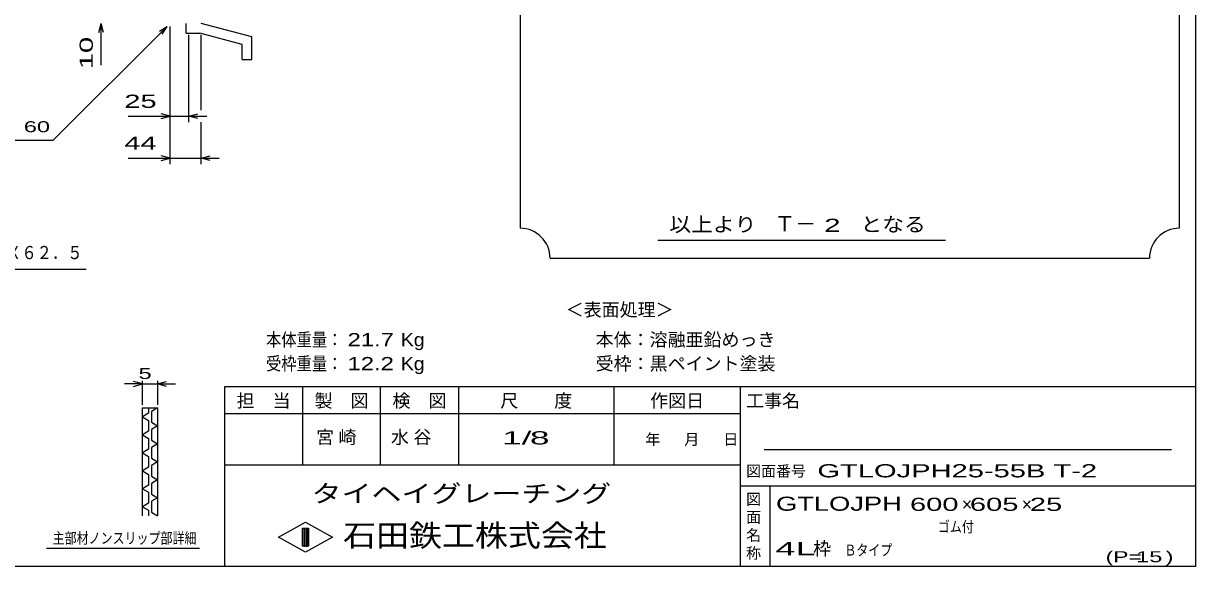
# Model space of a CAD drawing. Units: millimetres, scale not verified. Extents: x -1456 to 1385, y -1026 to 843.
# Drawn here: x -180 to 1385, y -917 to -192 of the extents above; entities that cross this region are included whole.
import ezdxf
from ezdxf.enums import TextEntityAlignment as Align

# ---------------------------------------------------------------- set-up
doc = ezdxf.new("R2010")
doc.units = ezdxf.units.MM
doc.header["$LTSCALE"] = 8
for name, color, linetype, lineweight in [('0_2', 150, 'Continuous', 25), ('19', 6, 'Continuous', 25), ('22', 4, 'Continuous', 25), ('24', 2, 'Continuous', 25), ('32', 4, 'Continuous', 25)]:
    doc.layers.add(name, color=color, linetype=linetype, lineweight=lineweight)
doc.styles.add('ベクトル', font='')
doc.styles.add('ＭＳ ゴシック', font='')
doc.styles.get('ベクトル').set_extended_font_data('ベクトル')
doc.styles.get('ＭＳ ゴシック').set_extended_font_data('MS Gothic')

msp = doc.modelspace()

# ---------------------------------------------------------------- linework, layer by layer
at = {"layer": '0_2'}
for p, q in [((1384.8, 842.8), (1384.8, -917.2)), ((1384.8, -677.2), (88.8, -677.2)), ((88.8, -677.2), (88.8, -917.2)), ((192.8, -677.2), (192.8, -781.2)), ((296.8, -781.2), (296.8, -677.2)), ((400.8, -677.2), (400.8, -781.2)), ((608.8, -781.2), (608.8, -677.2)), ((776.8, -677.2), (776.8, -917.2)), ((776.8, -713.2), (88.8, -713.2)), ((1352.8, -761.2), (808.8, -761.2)), ((88.8, -781.2), (776.8, -781.2)), ((776.8, -809.2), (1384.8, -809.2)), ((816.8, -917.2), (816.8, -809.2)), ((160.8, -878), (196.8, -858)), ((196.8, -858), (232.8, -878)), ((192.8, -866), (200.8, -866)), ((192.8, -890), (192.8, -866)), ((192.8, -866), (194.4, -866)), ((194.4, -866), (194.4, -890)), ((196, -890), (196, -866)), ((196, -866), (197.6, -866)), ((197.6, -866), (197.6, -890)), ((199.2, -890), (199.2, -866)), ((199.2, -866), (200.8, -866)), ((200.8, -866), (200.8, -890)), ((200.8, -866), (200.8, -890)), ((196.8, -898), (160.8, -878)), ((200.8, -890), (192.8, -890)), ((194.4, -890), (196, -890)), ((232.8, -878), (196.8, -898)), ((197.6, -890), (199.2, -890)), ((1384.8, -917.2), (-1383.2, -917.2))]:
    msp.add_line(p, q, dxfattribs=at)
at = {"layer": '19'}
for p, q in [((37.5, -204.5), (37.5, -191.5)), ((125.1, -209.6), (57.5, -191.5)), ((37.5, -204.5), (55.8, -204.5)), ((112.1, -219.6), (55.8, -204.5)), ((125.1, -239.6), (125.1, -209.6)), ((112.1, -239.6), (112.1, -219.6)), ((112.1, -239.6), (125.1, -239.6))]:
    msp.add_line(p, q, dxfattribs=at)
at = {"layer": '22'}
for p, q in [((-140, -347.5), (12, -195.5)), ((-79.2, -203.5), (-76, -191.5)), ((-72.8, -203.5), (-76, -191.5)), ((-76, -247.5), (-76, -191.5)), ((1.6, -201.9), (12, -195.5)), ((5.6, -205.9), (12, -195.5)), ((16, -323.5), (16, -195.5)), ((16, -379.5), (16, -195.5)), ((41, -323.5), (41, -206.9)), ((57.5, -307.5), (57.5, -206.9)), ((16, -315.5), (4, -312.3)), ((41, -315.5), (53, -312.3)), ((-40, -315.5), (16, -315.5)), ((4, -318.7), (16, -315.5)), ((16, -315.5), (41, -315.5)), ((53, -318.7), (41, -315.5)), ((41, -315.5), (65, -315.5)), ((57.5, -379.5), (57.5, -323.5)), ((-300, -347.5), (-140, -347.5)), ((-40, -371.5), (16, -371.5)), ((16, -371.5), (4, -368.3)), ((4, -374.7), (16, -371.5)), ((16, -371.5), (57.5, -371.5)), ((57.5, -371.5), (69.5, -368.3)), ((69.5, -374.7), (57.5, -371.5)), ((57.5, -371.5), (81.5, -371.5))]:
    msp.add_line(p, q, dxfattribs=at)
msp.add_lwpolyline([(-368, -597.6), (-323.1, -519.7), (-95.9, -519.7)], dxfattribs=at)
at = {"layer": '24', "color": 4}
for p, q in [((483.2, 774.8), (483.2, -465.2)), ((1363.2, -465.2), (1363.2, 774.8)), ((667.2, -481.2), (1051.2, -481.2)), ((523.2, -505.2), (1323.2, -505.2))]:
    msp.add_line(p, q, dxfattribs=at)
for centre, start, end in [((483.2, -505.2), 0, 90), ((1363.2, -505.2), 90, 180)]:
    msp.add_arc(centre, 40, start, end, dxfattribs=at)
at = {"layer": '32'}
for p, q in [((-20.8, -673.2), (-32.8, -670)), ((-20.8, -701.2), (-20.8, -669.2)), ((-0.8, -669.2), (-0.8, -701.2)), ((-0.8, -673.2), (11.2, -670)), ((-20.8, -673.2), (-44.8, -673.2)), ((-32.8, -676.4), (-20.8, -673.2)), ((-20.8, -673.2), (-0.8, -673.2)), ((11.2, -676.4), (-0.8, -673.2)), ((-0.8, -673.2), (23.2, -673.2)), ((-20.8, -705.2), (-0.8, -705.2)), ((-20.8, -849.2), (-20.8, -705.2)), ((-12.8, -712.4), (-20.8, -717.2)), ((-20.8, -717.2), (-12.8, -722)), ((-12.8, -705.2), (-12.8, -712.4)), ((-0.8, -705.2), (-8.8, -710)), ((-8.8, -710), (-8.8, -724.4)), ((-0.8, -705.2), (-0.8, -849.2)), ((-12.8, -722), (-12.8, -736.4)), ((-8.8, -724.4), (-0.8, -729.2)), ((-0.8, -729.2), (-8.8, -734)), ((-8.8, -734), (-8.8, -748.4)), ((-12.8, -736.4), (-20.8, -741.2)), ((-20.8, -741.2), (-12.8, -746)), ((-12.8, -746), (-12.8, -760.4)), ((-8.8, -748.4), (-0.8, -753.2)), ((-12.8, -760.4), (-20.8, -765.2)), ((-20.8, -765.2), (-12.8, -770)), ((-0.8, -753.2), (-8.8, -758)), ((-8.8, -758), (-8.8, -772.4)), ((-12.8, -770), (-12.8, -784.4)), ((-8.8, -772.4), (-0.8, -777.2)), ((-0.8, -777.2), (-8.8, -782)), ((-8.8, -782), (-8.8, -796.4)), ((-12.8, -784.4), (-20.8, -789.2)), ((-20.8, -789.2), (-12.8, -794)), ((-12.8, -794), (-12.8, -808.4)), ((-8.8, -796.4), (-0.8, -801.2)), ((-12.8, -808.4), (-20.8, -813.2)), ((-20.8, -813.2), (-12.8, -818)), ((-0.8, -801.2), (-8.8, -806)), ((-8.8, -806), (-8.8, -820.4)), ((-12.8, -818), (-12.8, -832.4)), ((-8.8, -820.4), (-0.8, -825.2)), ((-0.8, -825.2), (-8.8, -830)), ((-12.8, -832.4), (-20.8, -837.2)), ((-20.8, -837.2), (-12.8, -842)), ((-12.8, -842), (-12.8, -849.2)), ((-8.8, -830), (-8.8, -844.4)), ((-8.8, -844.4), (-0.8, -849.2)), ((55.2, -893.2), (-148.8, -893.2))]:
    msp.add_line(p, q, dxfattribs=at)

# ---------------------------------------------------------------- texts
at = {"layer": '0_2', "style": 'ベクトル'}
for s, height, p in [('担\u3000当', 17.6, (104.8, -695.6)), ('製\u3000図', 17.6, (208.8, -695.6)), ('検\u3000図', 17.6, (312.8, -695.6)), ('尺\u3000\u3000度', 17.6, (456.8, -695.6)), ('作図日', 17.6, (656.8, -695.6)), ('工事名', 17.6, (784.8, -695.6)), ('年', 14.7, (650.4, -747.2)), ('月', 14.7, (702.4, -747.2)), ('日', 14.7, (754.4, -747.2)), ('図面番号', 14.66, (784.8, -789.6)), ('図', 14.7, (784.8, -827.2)), ('面', 14.7, (784.8, -851.2)), ('名', 14.7, (784.8, -875.2)), ('称', 14.7, (784.8, -899.2))]:
    msp.add_text(s, height=height, dxfattribs=at).set_placement(p, align=Align.MIDDLE_LEFT)
at = {"layer": '0_2', "color": 222, "style": 'ベクトル'}
for s, height, width, p in [('タイヘイグレーチング', 23.46, 1.25, (204.8, -819.6)), ('石田鉄工株式会社', 29.33, 1.1, (246.8, -875.6))]:
    msp.add_text(s, height=height, dxfattribs=dict(at, width=width)).set_placement(p, align=Align.MIDDLE_LEFT)
at = {"layer": '22', "color": 2, "style": 'ベクトル', "width": 1.65}
msp.add_text(' 10 ', height=17.6, rotation=90, dxfattribs=at).set_placement((-96, -263.5), align=Align.MIDDLE_LEFT)
at = {"layer": '22', "color": 2, "style": 'ベクトル'}
for s, height, width, p in [(' 25 ', 17.6, 1.65, (-56, -295.5)), (' 60 ', 14.66, 1.6, (-188, -329.5)), (' 44 ', 17.6, 1.65, (-56, -351.5)), ('本体重量：', 17.6, 0.85, (144, -614)), (' 21.7', 17.6, 1.35, (244, -614)), ('Kg', 17.6, 1.1, (324, -614)), ('受枠重量：', 17.6, 0.85, (144, -646)), (' 12.2', 17.6, 1.35, (244, -646)), ('Kg', 17.6, 1.1, (324, -646)), ('1/', 17.6, 2, (459.2, -745.2)), (' 8 ', 17.6, 2, (483.2, -745.2)), ('GTLOJPH25-55B T-2                 ', 17.6, 1.65, (880, -789.2)), ('GTLOJPH', 18.77, 1.45, (824.8, -833.2)), (' 600 ', 17.6, 1.65, (992.8, -834)), (' 605 ', 17.6, 1.65, (1072.8, -834)), (' 25 ', 17.6, 1.65, (1152.8, -834)), ('ゴム付', 14.66, 0.8, (1040.8, -864)), ('4L', 17.6, 2.05, (824, -893.2)), ('Ｂタイプ', 14.66, 0.8, (916, -895.2)), ('(P=', 14.66, 1.55, (1264.8, -904)), (' 15 ', 14.66, 1.6, (1296.8, -904)), (')', 14.7, 1.6, (1344.8, -904))]:
    msp.add_text(s, height=height, dxfattribs=dict(at, width=width)).set_placement(p, align=Align.MIDDLE_LEFT)
at = {"layer": '22', "style": 'ＭＳ ゴシック', "width": 0.85}
msp.add_text('P－６Ｘ４４Ｘ６２．５', height=17.6, dxfattribs=at).set_placement((-315.1, -511.7), align=Align.BOTTOM_LEFT)
at = {"layer": '22', "color": 2, "style": 'ベクトル'}
for s, p in [('＜表面処理＞', (544, -574)), ('本体：', (584, -614)), ('溶融亜鉛めっき', (656, -614)), ('受枠：', (584, -646)), ('黒ペイント塗装', (656, -646)), ('×', (1072.8, -834)), ('×', (1152.8, -834)), ('枠', (874.4, -893.2))]:
    msp.add_text(s, height=17.6, dxfattribs=at).set_placement(p, align=Align.MIDDLE_LEFT)
at = {"layer": '22', "color": 2, "char_height": 17.6, "attachment_point": 4, "style": 'ベクトル'}
for s, insert in [('\\T1.25;宮崎\u3000', (210.8, -745.2)), ('\\T1.25;水谷\u3000', (310.8, -745.2))]:
    msp.add_mtext(s, dxfattribs=dict(at, insert=insert))
at = {"layer": '24', "style": 'ベクトル'}
for s, height, width, p in [('以上より\u3000', 19.35, 1.1, (682.4, -460)), (' 2 ', 17.6, 1.65, (878.4, -461.2)), ('となる', 19.35, 1.1, (937.6, -460))]:
    msp.add_text(s, height=height, dxfattribs=dict(at, width=width)).set_placement(p, align=Align.MIDDLE_LEFT)
msp.add_text('Ｔ－', height=20.53, dxfattribs=at).set_placement((822.4, -459.2), align=Align.MIDDLE_LEFT)
at = {"layer": '32', "color": 2, "style": 'ベクトル'}
for s, width, p in [(' 5 ', 1.6, (-34.8, -659.2)), ('主部材ノンスリップ部詳細', 0.8, (-140.8, -879.2))]:
    msp.add_text(s, height=14.66, dxfattribs=dict(at, width=width)).set_placement(p, align=Align.MIDDLE_LEFT)

doc.saveas('drawing.dxf')
